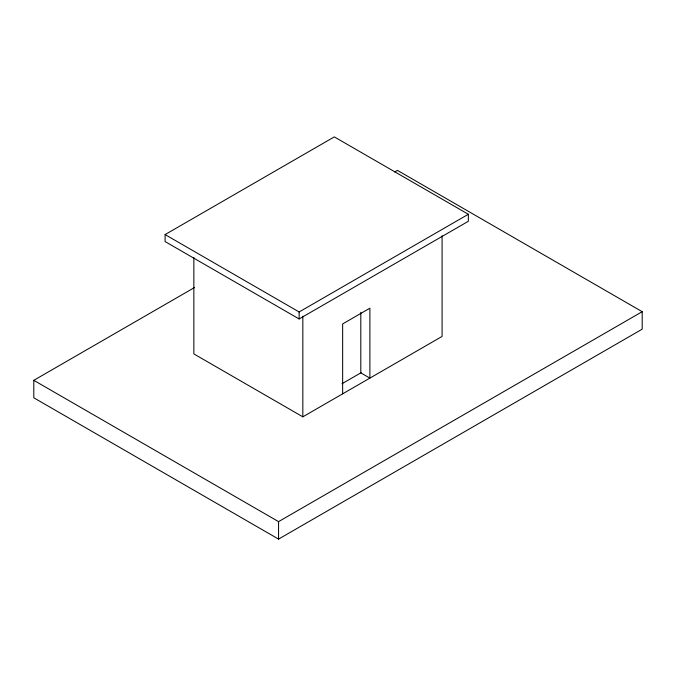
<?xml version="1.0" encoding="UTF-8"?>
<svg xmlns="http://www.w3.org/2000/svg" width="676" height="676" viewBox="0 0 676 676"><rect width="100%" height="100%" fill="white"/><g stroke="black" fill="none" stroke-linecap="round" stroke-linejoin="round"><path stroke-width="1.01" d="M165.096 234.58L334.307 136.89L468.35 214.275L468.35 221.272L299.138 318.962L165.096 241.577L165.096 234.58L299.138 311.974L468.35 214.275M394.7 171.957L397.437 170.377L642.2 311.687L642.2 329.161L278.563 539.11L33.8 397.801L33.8 380.326L194.603 287.486M341.98 383.74L361.102 372.696M193.851 257.429L193.851 353.911L302.831 416.83L442.087 336.428L442.087 235.755M33.8 380.326L278.563 521.635L642.2 311.687M360.807 312.346L360.807 372.865L369.89 378.112L369.89 308.197L342.647 323.931L342.647 393.846M302.831 316.157L302.831 416.83M299.138 311.974L299.138 318.962M278.563 521.635L278.563 539.11"/></g></svg>
